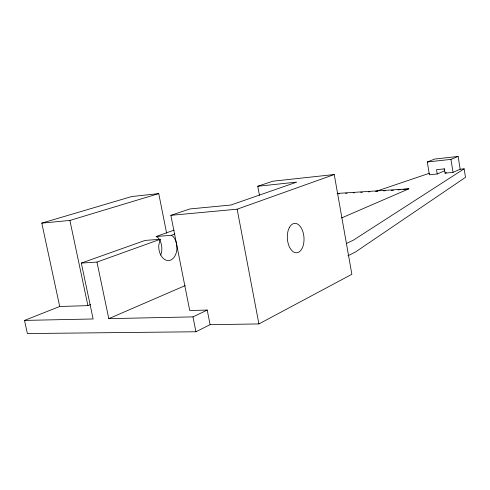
<?xml version="1.0" encoding="UTF-8"?>
<svg xmlns="http://www.w3.org/2000/svg" width="490" height="490" viewBox="0 0 490 490"><rect width="100%" height="100%" fill="white"/><g stroke="black" fill="none" stroke-linecap="round" stroke-linejoin="round"><path stroke-width="0.73" d="M259.449 195.277L257.764 186.255L272.875 181.196L334.241 174.532L351.863 274.29L258.91 323.933L210.1 324.68L195.927 331.767L27.391 333.555L24.5 320.411L93.124 318.972L81.328 263.063L145.107 240.418L160.291 239.261L158.766 245.116A13.518 9.077 86.6 0 0 171.561 259.633A13.518 9.077 86.6 0 0 173.16 236.529L171.255 235.31L156.169 236.499L158.08 237.699A13.371 9.151 86.7 0 1 160.732 255.063M347.876 255.805L355.403 252.044L465.5 177.343L464.134 168.823L353.321 240.192L346.442 243.481M81.328 263.063L96.977 262.077L108.798 318.647L192.98 316.883L207.233 310.066L210.1 324.68M460.171 169.234L458.119 156.445L434.704 159.054L427.305 161.988L429.405 174.777L437.215 173.975L436.51 169.699L444.393 168.872L445.091 173.166L453.048 172.351L460.171 169.234L464.134 168.823M108.798 318.647L185.214 285.59M341.548 217.958L408.85 188.846L337.077 193.434M445.091 173.166L446.402 172.603M437.215 173.975L444.497 170.857L444.154 168.75M427.305 161.988L450.947 159.385L458.119 156.445M24.5 320.411L59.713 306.495L87.9 305.625L90.724 304.474M96.977 262.077L160.291 239.261M171.255 235.31L174.844 234.018M207.233 310.066L189.734 310.513L170.857 215.331L237.142 209.199L334.241 174.532M156.169 236.499L174.164 230.104M375.75 191.425L429.314 173.289M170.857 215.331L189.942 208.942L230.919 205.022L296.744 182.102L257.764 186.255M59.713 306.495L41.797 223.121L69.899 220.433L158.742 193.605L166.631 233.197M41.797 223.121L131.718 196.539L158.742 193.605M397.947 189.881L400.851 189.606M403.037 189.397L408.85 188.846M337.965 193.807L339.49 193.709M345.566 193.311L347.085 193.213M353.168 192.821L354.687 192.723M360.769 192.331L362.288 192.233M368.37 191.841L369.889 191.743M375.971 191.351L377.49 191.247M383.572 190.855L385.091 190.757M391.173 190.365L393.452 190.218M69.899 220.433L87.9 305.625M192.98 316.883L195.927 331.767M237.142 209.199L258.91 323.933M450.947 159.385L453.048 172.351M289.363 227.532A14.731 8.324 86.1 0 0 294.055 252.228A14.731 8.324 86.1 0 0 303.586 234.471A14.731 8.324 86.1 0 0 289.363 227.532"/></g></svg>
